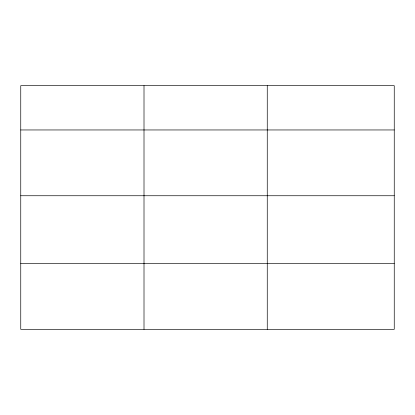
<?xml version="1.0" encoding="UTF-8"?>
<svg xmlns="http://www.w3.org/2000/svg" width="415" height="415" viewBox="0 0 415 415"><rect width="100%" height="100%" fill="white"/><g stroke="black" fill="none" stroke-linecap="round" stroke-linejoin="round"><path stroke-width="0.62" d="M394.25 195.745L394.25 85.677L20.75 85.677L20.75 329.323L394.25 329.323L394.25 195.745L20.75 195.745M20.75 129.957L394.25 129.957M20.75 263.53L394.25 263.53M267.26 85.677L267.26 329.323M144.005 85.677L144.005 329.323"/></g></svg>
